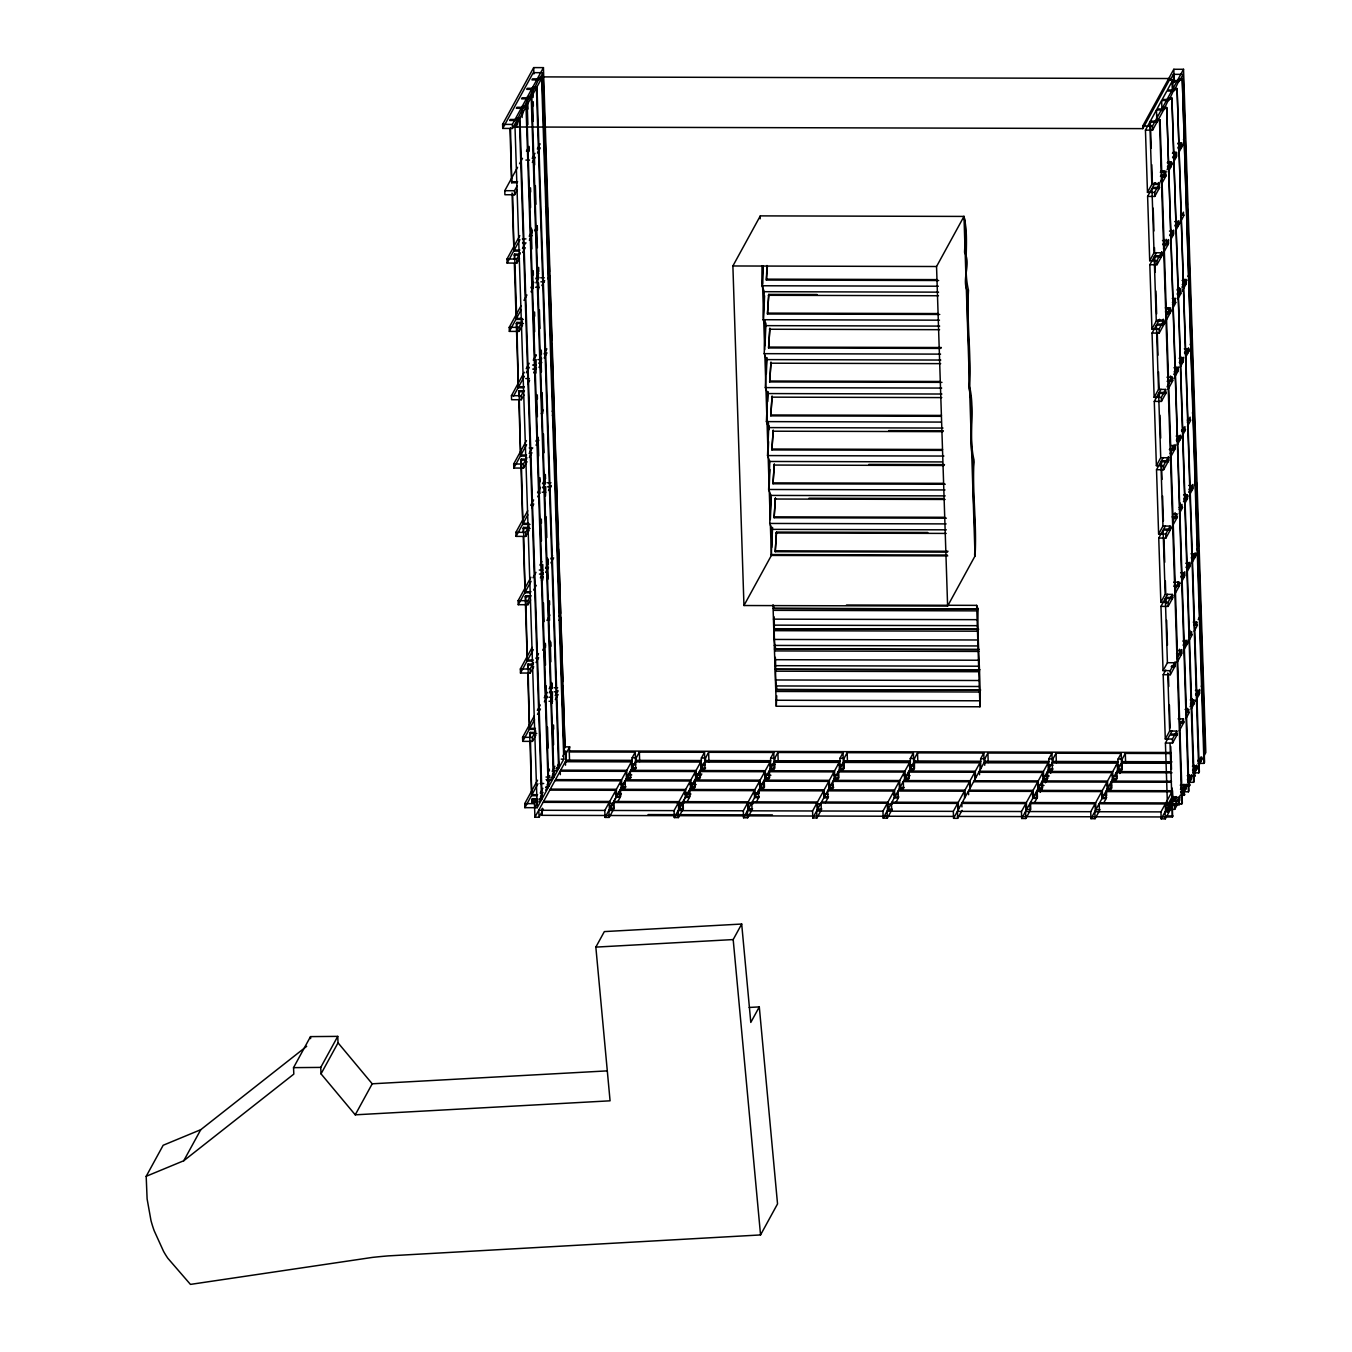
<?xml version="1.0" encoding="UTF-8"?>
<svg xmlns="http://www.w3.org/2000/svg" width="1352" height="1352" viewBox="0 0 1352 1352"><rect width="100%" height="100%" fill="white"/><g stroke="black" fill="none" stroke-linecap="round" stroke-linejoin="round"><path stroke-width="1.5" d="M743.955 605.527L732.885 265.972L760.314 215.881L963.976 216.421C969.79 240.318 962.692 266.361 968.488 290.274C966.562 322.621 971.429 353.835 969.502 386.199C975.316 410.095 968.235 436.138 974.032 460.035C972.105 492.398 976.972 523.613 975.046 555.959L947.617 606.051L743.955 605.527L771.384 555.435L772.043 529.376L769.727 523.444L770.927 495.423L768.629 489.492L769.829 461.471L767.53 455.59L768.73 427.604L766.415 421.621L767.615 393.567L765.317 387.618L766.5 359.615L764.201 353.666L765.401 325.646L763.103 319.714L764.286 291.694L761.987 285.762L762.849 265.769M762.528 283.802L763.204 267.78M764.573 295.733L763.626 317.754L761.937 265.651M938.66 280.506L766.364 280.05L766.99 265.499M766.364 280.05L767.378 266.682M764.995 345.706L765.942 323.686L764.201 319.241M939.758 314.458L767.463 314.002L768.764 294.398L817.081 294.516M767.463 314.002L768.764 294.398M766.364 373.659L767.04 357.638M768.578 347.954L769.863 328.35L768.578 347.954L940.874 348.41M767.294 411.65L766.956 419.661L768.68 424.156M767.716 401.628L768.139 391.607M769.677 381.923L770.978 362.302L769.677 381.923L941.972 382.363M768.054 453.613L768.578 441.631M769.085 429.649L769.254 425.66M770.792 415.858L772.077 396.254L770.792 415.858L940.992 416.315M769.17 487.531L769.93 469.516M771.891 449.929L773.192 430.308L771.891 449.929L942.091 450.368M770.353 519.472L771.299 497.468M773.006 483.779L774.29 464.175L773.006 483.779L945.302 484.236M771.722 547.425L772.567 527.415M774.105 517.731L775.406 498.127L774.105 517.731L946.4 518.188M947.515 552.14L775.22 551.7L776.504 532.08L927.793 532.468M775.22 551.7L776.504 532.08M773.445 619.148L772.989 604.834L774.358 608.383L978.037 608.907C977.259 641.761 980.724 673.921 979.963 706.775L776.285 706.251L773.445 619.148L977.124 619.672L976.651 605.358L846.47 605.02M979.355 649.467L775.693 648.943C773.276 638.533 774.899 627.429 774.003 616.765M980.673 690.044L777.011 689.503C774.578 679.076 776.217 667.989 775.321 657.309M776.285 706.251L776.741 695.79M979.963 706.775L977.124 619.672M760.162 218.838L760.314 215.881M963.976 216.421C966.494 227.981 965.041 240.25 964.551 252.334C971.682 264.637 960.816 279.915 967.964 292.235C966.038 324.581 970.905 355.813 968.978 388.159C974.775 412.056 967.694 438.116 973.491 462.012C971.598 493.412 976.212 523.748 974.623 555.097L975.046 555.959L963.976 216.421L936.547 266.513L947.617 606.051M523.494 108.312L516.346 108.295L516.903 107.281L524.052 107.298L528.632 97.361L531.218 97.378L526.604 105.828L524.001 105.811L517.393 119.483L510.245 119.466L509.67 120.48L516.819 120.514L512.476 128.457L502.741 128.423L502.606 124.384L533.685 67.6L543.436 67.634L565.001 747.893L562.973 685.633M502.741 128.423L533.263 72.67L542.997 72.687L545.025 134.963M512.476 128.457L512.34 124.418L543.436 67.634M528.632 97.361L531.792 96.347L536.406 87.897L533.82 87.897L529.24 97.817L522.092 97.8L521.534 98.831L528.683 98.848M533.82 87.897L536.981 86.866L541.594 78.416L539.009 78.416L534.429 88.336L527.28 88.319L526.722 89.35L533.871 89.367M539.009 78.416L542.439 76.895L1170.224 78.534L1170.274 80.005L1172.86 80.022L1172.86 88.826M539.059 79.903L531.911 79.869L532.468 78.855L539.617 78.872L542.997 72.687M537.538 780.239L524.745 803.629L524.88 807.668L537.2 807.702L515.011 126.987L519.371 119.027L516.768 119.027L519.928 118.013L526.029 106.842L523.444 106.842M517.241 189.99L514.639 194.756L504.904 194.739L504.769 190.7L517.562 167.31M519.54 163.71L522.497 158.319M526.435 151.12L528.395 147.52M517.072 182.774L511.698 182.757L510.515 127.764M514.639 194.756L514.504 190.716L517.106 185.951M532.198 158.387L534.97 153.317M537.386 148.923L540.158 143.853M532.333 162.443L535.105 157.373M537.521 152.962L540.293 147.892M519.472 258.316L516.87 263.082L507.118 263.065L507 259.026L519.793 235.637M507.118 263.065L519.928 239.676M519.286 251.1L513.929 251.083L512.678 194.063M514.199 259.263L514.622 254.091L519.979 254.108M516.87 263.082L516.734 259.043L520.216 252.689M522.514 248.481L525.134 243.698M529.24 236.194L532.012 231.124M545.566 206.383L547.256 203.29L545.16 139.002M522.649 252.52L525.269 247.737M529.376 240.233L532.147 235.163M534.564 230.77L537.335 225.7M545.701 210.422L547.391 207.329L549.487 271.617M522.565 325.055L519.083 331.409L509.349 331.392L509.214 327.353L521.044 305.772M523.985 300.364L526.942 294.973M530.88 287.773L533.837 282.382M535.814 278.782L538.755 273.391M509.349 331.392L521.162 309.811M531.015 291.812L532.992 288.23M535.933 282.821L538.89 277.43M523.748 387.754L518.391 387.737L516.295 323.449L516.853 322.418L522.21 322.435M519.083 331.409L518.965 327.37L522.43 321.015M541.848 285.576L544.619 280.506M547.932 278.749L549.622 275.656L551.717 339.943M523.934 394.97L521.314 399.736L511.58 399.719L511.445 395.68L524.255 372.29M526.215 368.69L529.173 363.299M513.54 396.119L524.373 376.329M526.351 372.746L529.308 367.338M533.246 360.156L536.203 354.748M518.391 387.737L516.853 322.418M535.443 356.607L536 355.576M518.661 395.933L519.083 390.745L524.441 390.762M536.136 359.615L535.967 373.084M521.314 399.736L521.179 395.697L523.799 390.931M527.838 383.545L529.595 380.351M533.685 372.848L536.474 367.778M538.873 363.384L541.662 358.314M544.062 353.903L546.85 348.833M539.009 367.423L541.78 362.353M544.197 357.942L546.968 352.872M527.027 461.708L523.545 468.079L513.811 468.045L513.675 464.006L526.469 440.617M541.239 413.644L543.217 410.045M513.811 468.045L526.604 444.656M525.979 456.08L520.621 456.063L519.083 390.745M529.984 524.407L522.835 524.39L520.74 460.102L521.314 459.088L526.672 459.088M523.545 468.079L523.41 464.023L526.891 457.669M529.19 453.461L531.809 448.678M535.916 441.175L537.775 437.795M552.241 411.363L553.931 408.27L551.836 343.983M529.325 457.5L531.944 452.717M536.051 445.23L538.823 440.16M552.376 415.402L554.067 412.309L556.162 476.597M749.177 1007.46L759.3 1006.902L777.535 1203.905L760.551 1234.934L388.21 1255.89A608.738 584.267 28.7 0 0 372.51 1257.394L190.446 1284.4L167.817 1258.239A89.976 86.359 28.7 0 1 163.575 1251.394L154.179 1230.726A121.917 117.016 28.7 0 1 150.985 1220.552L147.114 1198.937L146.185 1176.308L163.169 1145.262L200.755 1129.697L306.684 1046.313M529.257 530.035L525.776 536.406L516.042 536.372L515.906 532.333L527.719 510.752M530.677 505.361L533.634 499.953M537.572 492.77L540.513 487.362M542.49 483.762L545.447 478.371M516.042 536.372L527.855 514.791M531.792 507.591L533.753 503.992M537.69 496.809L539.668 493.21M542.625 487.818L545.583 482.41M522.835 524.39L521.314 459.088M545.633 482.748L545.076 483.779L544.805 475.482M523.106 532.587L523.528 527.415L528.902 527.415M545.769 486.805L545.481 496.116M525.776 536.406L525.641 532.35L529.122 525.996M548.523 490.556L551.295 485.486M146.185 1176.308L183.754 1160.743L200.755 1129.697M554.607 483.729L556.297 480.636L558.393 544.924M530.609 599.967L527.99 604.733L518.255 604.699L518.12 600.66L530.93 577.27M518.255 604.699L531.066 581.326M533.026 577.726L535.983 572.335M539.921 565.136L541.898 561.536M530.423 592.734L525.066 592.717L523.528 527.415M532.654 661.06L527.297 661.043L525.201 596.756L525.759 595.742L531.116 595.759M542.811 564.595L542.727 580.143M527.99 604.733L527.871 600.694L530.474 595.911M533.651 590.114L536.271 585.332M540.377 577.845L543.149 572.775M545.566 568.364L548.337 563.294M550.754 558.883L552.596 555.503M541.425 580.194L543.284 576.814M545.701 572.403L548.473 567.333M550.889 562.922L553.661 557.869M183.754 1160.743L293.823 1074.096L293.536 1067.641L310.521 1036.612L337.746 1036.376L338.034 1042.831L321.032 1073.86L355.238 1114.825L610.073 1100.815L595.843 947.11L604.344 931.596L741.69 924.041L750.799 1022.433L759.3 1006.902M533.702 666.705L530.221 673.059L520.486 673.026L520.351 668.986L532.164 647.405M546.952 620.433L549.892 615.025M520.486 673.026L533.296 649.653M527.297 661.043L525.759 595.742M527.567 669.24L527.99 664.069L533.347 664.085M530.221 673.059L530.085 669.02L533.567 662.649M535.882 658.441L538.502 653.658M558.934 616.343L560.624 613.25L558.528 548.963M536.017 662.497L538.637 657.714M542.727 650.211L545.515 645.141M559.069 620.382L560.759 617.306L562.855 681.577M321.032 1073.86L320.745 1067.404L337.746 1036.376M535.933 735.032L532.451 741.386L522.717 741.352L522.582 737.313L534.395 715.732M537.352 710.341L540.31 704.95M544.248 697.75L547.205 692.359M549.165 688.76L552.123 683.351M522.717 741.352L534.53 719.771M537.488 714.38L540.445 708.989M544.383 701.789L547.34 696.398M549.301 692.799L552.258 687.408M534.885 729.387L529.528 729.37L527.99 664.069M547.137 697.21L546.563 698.24L546.157 685.802M537.048 795.703L531.691 795.686L529.663 733.426L530.221 732.395L535.578 732.412M552.444 691.785L552.224 703.192M532.451 741.386L532.316 737.347L535.798 730.993M555.199 695.536L557.987 690.483M555.334 699.592L558.106 694.522M355.238 1114.825L372.222 1083.797L607.166 1070.885M524.88 807.668L537.91 783.856M531.691 795.686L530.491 740.693M537.268 802.311L531.894 802.294L531.809 799.725L532.384 798.694L537.741 798.711M531.894 802.294L532.384 798.694M549.503 770.133L548.946 771.147L548.861 768.595M953.177 816.405L542.067 815.324L541.865 809.273L543.403 809.29L539.059 817.233L534.919 817.216L534.479 803.646L537.099 798.88M540.259 793.083L542.879 788.3M546.985 780.797L549.774 775.727M552.174 771.333L554.945 766.263M534.615 807.685L537.217 802.919M540.394 797.122L543.014 792.34M547.121 784.836L549.892 779.766M552.309 775.372L555.08 770.302M557.497 765.891L559.339 762.511M562.753 756.309L565.694 750.901L566.065 762.072M542.439 76.895L564.223 754.078L542.169 77.402M539.042 802.311L539.617 801.28M545.718 790.126L546.276 789.095M550.906 780.645L551.464 779.614M556.095 771.181L556.652 770.15M569.513 759.57L569.277 751.949L635.254 752.118L632.144 757.779L631.959 760.855L565.981 760.686L566.032 753.571L569.699 746.879L565.575 746.862M537.2 807.702L541.56 799.759L519.371 119.027M539.533 798.711L542.118 798.728L548.219 787.574L526.029 106.842M546.191 786.526L548.794 786.543L553.407 778.093L531.218 97.378M551.379 777.062L553.982 777.062L558.596 768.612L536.406 87.897M556.568 767.581L559.17 767.581L563.784 759.148L541.594 78.416M569.277 751.949L569.699 746.879M534.919 817.216L565.457 761.463L565.525 765.198M542.067 815.324L542.422 808.259M957.909 810.372L957.689 803.409L891.441 803.223L891.661 810.203L887.537 810.186L887.301 803.223L821.07 803.037L821.289 810.017L817.166 810L816.929 803.037L751.797 802.868L752.033 809.831L747.893 809.814L747.673 802.851L682.54 802.682L682.777 809.645L678.417 817.588L674.293 817.588L678.636 809.645L678.417 802.665L613.284 802.496L613.521 809.476L609.16 817.419L605.037 817.402L604.8 810.439L609.16 802.496L543.183 802.327M964.584 798.187L964.365 791.207L898.117 791.038L898.336 798.001L894.213 798.001L893.976 791.038L827.728 790.852L827.965 797.832L823.824 797.815L823.605 790.852L758.472 790.683L758.709 797.646L754.568 797.629L754.348 790.667L689.216 790.497L683.115 801.652L683.335 808.614L679.211 808.614L685.312 797.46L685.092 790.481L619.96 790.312L613.842 801.482L614.078 808.445L609.938 808.428L609.718 801.466L615.836 790.312L549.841 790.126M969.773 788.706L969.553 781.743L903.305 781.574L903.525 788.537L899.401 788.52L899.164 781.557L832.917 781.388L833.153 788.351L829.013 788.334L828.793 781.371L763.66 781.202L763.897 788.165L759.756 788.165L759.537 781.186L694.404 781.017L689.773 789.467L690.01 796.429L685.87 796.429L690.5 787.979L690.28 781.017L625.148 780.848L620.517 789.298L620.754 796.26L616.613 796.243L616.394 789.281L621.007 780.831L555.03 780.662M625.942 786.779L621.802 786.763L621.582 779.8L626.196 771.35L560.218 771.181L560.336 774.662M631.13 777.299L626.99 777.299L626.77 770.336L631.384 761.886L565.406 761.717M704.51 752.303L701.401 757.965L701.215 761.041L636.082 760.872L636.268 757.796L639.378 752.135L704.51 752.303L705 769.034L700.877 769.034L696.246 777.468L700.387 777.485L700.15 770.522L704.781 762.072L769.913 762.241L770.133 769.203L774.257 769.22L773.767 752.472L708.634 752.303L705.541 757.982L705.338 761.041L770.471 761.21L770.657 758.151L773.767 752.472M605.037 817.402L609.38 809.459L609.16 802.496M609.938 808.428L616.056 797.274L615.836 790.312M616.613 796.243L621.244 787.793L621.007 780.831M621.802 786.763L626.432 778.329L626.196 771.35M626.99 777.299L631.621 768.849L631.384 761.886M636.302 767.835L632.178 767.818L635.558 761.649M609.16 817.419L608.941 810.456L613.284 802.496M630.336 771.367L625.706 779.817L690.838 779.986L695.469 771.536L630.336 771.367L630.556 778.329L626.432 778.329M617.56 802.057L620.179 797.274L619.96 790.312M674.293 817.588L674.057 810.625L678.417 802.665M679.211 808.614L678.974 801.652L685.092 790.481M685.87 796.429L685.65 789.467L690.28 781.017M696.027 770.505L700.657 762.055L635.524 761.886L630.894 770.336L696.027 770.505L696.246 777.468M974.961 779.225L974.724 772.262L908.493 772.093L908.713 779.056L904.589 779.056L904.353 772.077L838.105 771.908L838.341 778.87L834.201 778.87L833.981 771.891L768.849 771.722L769.085 778.701L764.945 778.684L764.725 771.722L699.592 771.553L694.962 780.003L695.198 786.965L691.058 786.948L695.688 778.498L695.469 771.536M705.575 768.004L701.434 768.004L704.814 761.835M678.417 817.588L678.197 810.625L682.54 802.682M686.833 802.243L689.452 797.46L689.216 790.497M752.033 809.831L747.673 817.774L743.549 817.757L743.33 810.794L747.673 802.851M752.591 808.8L748.467 808.8L748.231 801.82L754.348 790.667M759.266 796.615L755.143 796.598L754.906 789.636L759.537 781.186M833.981 771.891L829.351 780.341L764.218 780.172L764.455 787.134L760.314 787.134L760.094 780.172L764.725 771.722M774.037 762.258L839.169 762.427L834.539 770.877L769.406 770.708L769.643 777.67L765.502 777.653L765.283 770.691L769.913 762.241M770.471 761.21L770.691 768.189L774.831 768.189L774.797 758.151L777.89 752.489L843.023 752.658L843.53 769.406L839.389 769.389L839.169 762.427M743.549 817.757L774.071 762.004M756.089 802.429L758.709 797.646M515.011 126.987L1142.812 128.626L1142.727 126.057L1173.806 69.273L1183.541 69.29L1205.815 752.574L1201.877 759.773L1198.311 759.773M1142.812 128.626L1170.224 78.534M1170.274 80.005L1173.384 74.343L1183.118 74.36L1185.146 136.636L1183.456 139.712M1145.448 130.113L1149.792 122.153L1156.94 122.17L1152.597 130.13L1145.448 130.113L1147.476 192.373L1154.625 192.39L1158.968 184.447L1151.819 184.43L1147.476 192.373M1151.245 148.112L1150.349 121.139L1156.467 109.968L1163.616 109.985L1164.123 107.484L1166.725 107.484L1188.983 790.768L1188.425 791.799L1180.634 791.782M1168.804 100.521L1161.655 100.504L1157.025 108.937L1164.173 108.971L1169.311 98.003L1171.914 98.02L1194.171 781.304L1193.613 782.318L1187.766 782.318M1179.181 81.559L1172.032 81.543L1167.401 89.992L1174.55 90.009L1179.688 79.058L1182.273 79.075L1204.547 762.342L1203.99 763.373L1198.142 763.356M1152.597 130.13L1152.462 126.074L1183.541 69.29M1157.464 119.669L1156.889 120.7L1160.05 119.686L1157.464 119.669L1157.498 121.156L1150.349 121.139M1173.992 91.04L1166.844 91.023L1162.213 99.473L1169.362 99.49L1174.499 88.539L1177.085 88.539L1199.359 771.823L1198.802 772.854L1192.954 772.837M1157.498 121.156L1163.616 109.985M1172.59 80.528L1179.738 80.545L1183.118 74.36M1188.425 791.799L1166.725 107.484M1193.613 782.318L1171.914 98.02M1198.802 772.854L1177.085 88.539M1203.99 763.373L1182.273 79.075M760.551 1234.934L733.19 939.572L741.69 924.041M843.293 762.427L909.541 762.612L909.778 769.575L913.901 769.592L913.394 752.844L847.163 752.675L844.054 758.337L844.087 768.375L839.947 768.358L839.93 758.32L843.023 752.658M1147.611 196.412L1151.955 188.469L1159.103 188.486L1154.76 196.429L1147.611 196.412L1149.707 260.699L1156.856 260.716L1161.199 252.773L1154.05 252.756L1149.707 260.699M1155.132 182.655L1152.512 187.438L1159.661 187.455M821.289 810.017L816.946 817.96L812.805 817.943L812.586 810.98L816.929 803.037M821.847 808.986L817.723 808.969L817.487 802.006L823.605 790.852M828.522 796.801L824.399 796.784L824.162 789.822L828.793 781.371M1160.405 181.827L1165.644 172.262L1160.286 172.245M1167.131 169.541L1170.832 162.781L1167.249 162.764M1173.249 158.37L1176.02 153.3L1172.438 153.3M1178.437 148.906L1181.209 143.836L1177.626 143.819M812.805 817.943L843.344 762.19M1162.281 182.672L1165.779 176.301L1165.644 172.262M1168.196 171.89L1170.967 166.82L1170.832 162.781M1172.454 164.099L1176.156 157.356L1176.02 153.3M1178.555 152.945L1181.344 147.875L1181.209 143.836M1178.319 146.844L1181.901 146.844L1185.282 140.676L1187.377 204.963M825.345 802.615L827.965 797.832M1149.825 264.738L1154.186 256.795L1161.334 256.812L1156.974 264.755L1149.825 264.738L1151.921 329.026L1159.07 329.043L1163.43 321.1L1156.281 321.083L1151.921 329.026M1155.284 272.36L1154.743 255.765L1156.484 252.587M1163.514 248.548L1167.874 240.588L1162.517 240.571M1170.291 236.177L1173.063 231.107L1169.48 231.107M1175.463 226.697L1178.251 221.627L1174.668 221.627M1180.651 217.233L1183.439 212.163L1183.558 216.202L1178.944 224.652L1175.361 224.635M1163.633 252.604L1168.01 244.627L1167.874 240.588M1170.409 240.217L1173.198 235.147L1173.063 231.107M1175.598 230.753L1178.369 225.683L1178.251 221.627M962.049 810.372L957.689 818.332L953.566 818.315L984.087 762.562L983.783 753.03L917.535 752.861L914.425 758.523L914.459 768.561L910.335 768.544L910.302 758.506L913.394 752.844M891.661 810.203L887.318 818.146L883.194 818.129L882.957 811.166L887.301 803.223M892.236 809.172L888.095 809.155L887.875 802.192L893.976 791.038M898.894 796.987L894.771 796.97L894.551 790.007L899.164 781.557M904.082 787.506L899.959 787.489L899.722 780.527L904.353 772.077M909.271 778.025L905.147 778.025L904.911 771.062L909.541 762.612M883.194 818.129L913.715 762.376M1152.056 333.065L1156.416 325.122L1163.565 325.139L1159.205 333.082L1152.056 333.065L1154.152 397.353L1161.3 397.37L1165.661 389.427L1158.512 389.41L1154.152 397.353M1159.593 319.309L1156.974 324.091L1164.123 324.108L1170.224 312.954L1170.105 308.915L1166.523 308.898M895.717 802.784L898.336 798.001M1165.728 316.892L1170.105 308.915M1172.505 304.504L1175.277 299.434L1175.412 303.473L1170.798 311.923L1165.424 311.906M1178.623 293.35L1180.465 289.97L1176.899 289.953M1181.952 287.249L1185.653 280.489L1182.087 280.472M1187.918 276.383L1189.608 273.29L1187.512 209.002M1177.829 299.079L1180.6 294.009L1180.465 289.97M1182.087 291.288L1185.788 284.528L1185.653 280.489M1188.036 280.422L1189.726 277.329L1191.822 341.617L1190.132 344.709M1154.287 401.392L1158.63 393.449L1165.779 393.466L1161.436 401.409L1154.287 401.392L1156.382 465.68L1163.531 465.696L1167.874 457.753L1160.726 457.737L1156.382 465.68M1159.34 396.575L1159.205 392.418L1160.946 389.241M1167.08 386.807L1172.319 377.242L1166.962 377.225M1173.806 374.521L1177.507 367.761L1173.942 367.761M1179.924 363.367L1182.696 358.297L1179.13 358.28M1185.112 353.886L1187.884 348.816L1184.318 348.799M1168.094 389.258L1172.454 381.281L1172.319 377.242M1173.942 378.56L1177.643 371.8L1177.507 367.761M1180.059 367.406L1182.831 362.336L1182.696 358.297M1185.248 357.925L1188.019 352.855L1187.884 348.816M1185.011 351.824L1188.577 351.824L1191.957 345.656L1194.053 409.943L1192.363 413.036M980.707 768.73L980.673 758.692L983.783 753.03M953.566 818.315L953.329 811.352L957.689 803.409M958.467 809.341L958.247 802.378L964.365 791.207M965.142 797.156L964.922 790.193L969.553 781.743M970.33 787.675L970.111 780.712L974.724 772.262M975.519 778.211L975.299 771.231L979.913 762.798L913.665 762.612M984.729 765.266L984.814 758.709L987.906 753.03L1051.924 753.199L1052.414 769.947L1050.572 773.327M1156.518 469.719L1160.861 461.776L1168.01 461.792L1163.666 469.735L1156.518 469.719L1158.613 534.006L1165.762 534.023L1170.105 526.08L1162.957 526.063L1158.613 534.006M1162.044 479.419L1161.436 460.745L1163.176 457.567M1170.19 453.545L1174.55 445.568L1170.984 445.552M1176.967 441.158L1179.738 436.088L1176.172 436.088M1182.155 431.694L1184.927 426.624L1185.062 430.663L1180.431 439.113L1176.865 439.096M1187.343 422.213L1190.115 417.143L1190.25 421.182L1187.478 426.252M1170.325 457.584L1174.685 449.608L1174.55 445.568M1177.102 445.197L1179.873 440.144L1179.738 436.088M1160.844 602.333L1165.187 594.39L1172.336 594.407L1167.993 602.35L1160.844 602.333L1158.748 538.045L1163.092 530.102L1170.241 530.119L1170.105 526.08M1165.407 525.894L1163.649 529.088L1170.798 529.105L1176.916 517.934L1176.781 513.895L1173.198 513.895M1173.283 520.267L1176.781 513.895M1179.197 509.484L1181.969 504.414L1182.104 508.47L1179.316 513.54M1183.456 501.71L1187.157 494.95L1183.575 494.933M1188.645 492.229L1192.346 485.469L1188.763 485.469M1194.593 481.363L1196.283 478.27L1194.188 413.982M1158.748 538.045L1165.897 538.079L1170.241 530.119M1185.434 502.369L1187.293 498.989L1187.157 494.95M1188.78 496.268L1192.481 489.508L1192.346 485.469M1194.729 485.402L1196.419 482.309L1198.514 546.597L1196.824 549.689M1052.971 768.916L1048.848 768.916L1048.814 758.878L1051.924 753.199M1095.306 810.727L1095.086 803.764L1029.954 803.595L1030.19 810.558L1025.83 818.501L1021.706 818.484L1021.47 811.521L1025.83 803.578L961.813 803.409L961.931 806.89M1034.229 803.156L1036.849 798.373L1036.629 791.41L1101.762 791.579L1095.644 802.733L1030.511 802.564L1030.748 809.527L1026.607 809.527L1026.388 802.547L1032.505 791.393L968.488 791.224L968.607 794.706M1040.195 792.272L1042.037 788.892L1041.817 781.929L1106.95 782.098L1102.319 790.548L1037.187 790.379L1037.423 797.342L1033.283 797.325L1033.063 790.362L1037.677 781.912L973.677 781.743M1045.383 782.808L1047.225 779.428L1047.006 772.448L1112.138 772.617L1107.508 781.067L1042.375 780.898L1042.612 787.861L1038.471 787.861L1038.252 780.898L1042.865 772.448L978.865 772.279M1052.194 762.984L1117.327 763.153L1112.696 771.603L1047.563 771.434L1047.8 778.397L1043.659 778.38L1043.44 771.417L1048.053 762.967L984.053 762.798M1121.18 753.385L1118.07 759.047L1117.884 762.122L1052.752 761.953L1052.938 758.878L1056.047 753.216L1121.18 753.385L1121.484 762.917L1090.963 818.67L1095.086 818.687L1099.446 810.744L1099.21 803.764L1165.306 803.95L1165.525 810.913M1021.706 818.484L1052.228 762.731M1160.962 606.389L1165.323 598.429L1172.471 598.446L1168.111 606.406L1160.962 606.389L1163.058 670.66L1170.207 670.693L1174.567 662.733L1167.418 662.717L1163.058 670.66M1166.083 603.634L1165.88 597.415L1167.621 594.221M1174.634 590.199L1179.012 582.222L1173.654 582.205M1181.411 577.811L1184.2 572.758L1180.617 572.741M1186.6 568.347L1189.388 563.277L1185.805 563.26M1191.788 558.866L1194.576 553.796L1190.994 553.796M1173.908 595.826L1179.147 586.261L1179.012 582.222M1180.634 583.557L1184.318 576.797L1184.2 572.758M1186.735 572.386L1189.506 567.316L1189.388 563.277M1191.923 562.905L1194.695 557.835L1194.576 553.796M1191.687 556.804L1195.269 556.821L1198.649 550.636L1200.745 614.923L1198.21 619.554M1165.289 739.003L1169.649 731.043L1176.781 731.06L1172.438 739.02L1165.289 739.003L1163.193 674.716L1165.813 669.95M1090.963 818.67L1090.726 811.707L1095.086 803.764M1176.865 658.525L1181.242 650.549L1177.66 650.549M1183.642 646.155L1186.414 641.085L1182.848 641.068M1188.831 636.674L1191.602 631.604L1191.737 635.643L1187.107 644.093L1183.541 644.093M1194.948 625.503L1196.79 622.123L1193.224 622.123M1117.884 762.122L1118.104 769.085L1122.244 769.102L1122.211 759.063L1125.303 753.402L1170.747 753.52M1163.193 674.716L1170.342 674.732L1174.702 666.789L1174.567 662.733M1177.001 662.564L1181.361 654.588L1181.242 650.549M1183.777 650.194L1186.549 645.124L1186.414 641.085M1194.154 631.232L1196.926 626.179L1196.79 622.123M1103.502 803.341L1106.122 798.559L1105.885 791.579L1171.964 791.765L1172.201 798.728L1176.324 798.728M1119.828 773.513L1121.67 770.133L1121.45 763.153L1171.018 763.288M1165.424 743.042L1169.767 735.099L1176.916 735.116L1172.573 743.059L1165.424 743.042L1167.452 805.302L1174.601 805.319L1178.944 797.376L1171.812 797.359L1167.452 805.302M1172.083 730.874L1170.342 734.068L1177.491 734.085M1179.975 725.263L1183.456 718.875L1178.099 718.875M1186.803 712.791L1188.645 709.411L1185.079 709.394M1190.132 706.69L1193.833 699.93L1190.267 699.93M1196.25 695.519L1199.021 690.449L1195.455 690.449M1201.269 686.343L1202.959 683.25L1200.863 618.962M1179.231 730.891L1183.591 722.931L1183.456 718.875M1186.008 718.52L1188.78 713.45L1188.645 709.411M1191.197 709.039L1193.968 703.97L1193.833 699.93M1195.455 701.265L1199.156 694.505L1199.021 690.449M1201.404 690.382L1203.094 687.306L1205.122 749.566M1160.05 119.686L1182.324 802.953L1181.749 803.984L1169.429 803.95L1169.649 810.913L1165.306 818.873L1161.182 818.856L1160.946 811.893L1165.306 803.95M1170.224 809.899L1166.083 809.882L1165.863 802.919L1171.964 791.765M1161.182 818.856L1173.485 796.548M1167.587 809.341L1171.93 801.398L1179.079 801.415L1174.736 809.358L1167.587 809.341L1167.672 811.91L1165.086 811.893L1165.306 818.873M957.402 816.422L1172.438 816.98L1172.505 800.367L1174.246 797.19M1167.672 811.91L1172.59 802.936L1169.987 802.936L1170.156 808.158M1173.451 801.347L1176.071 796.565M1171.086 808.293L1173.705 803.51M1181.259 793.168L1185.619 785.191L1180.262 785.174M1188.036 780.78L1190.808 775.71L1187.242 775.71M1193.224 771.316L1195.996 766.246L1192.43 766.229M1198.413 761.835L1201.184 756.765L1201.32 760.804L1196.689 769.254L1193.123 769.237M1195.945 766.601L1196.503 765.57M1181.394 797.207L1185.755 789.23L1185.619 785.191M1188.171 784.819L1190.943 779.749L1190.808 775.71M1193.36 775.355L1196.131 770.285L1195.996 766.246M1170.68 804.761L1179.113 804.795L1179.671 803.764M1180.093 795.297L1184.301 795.314L1184.859 794.283M1183.169 785.833L1189.49 785.85L1190.047 784.819M1188.357 776.352L1194.678 776.369L1195.236 775.338M595.843 947.11L733.19 939.572M293.536 1067.641L320.745 1067.404M1179.13 80.089L1181.716 80.089M1173.942 89.57L1176.527 89.57M1168.753 99.034L1171.339 99.051M1163.565 108.515L1166.151 108.515M502.606 124.384L512.34 124.418M1142.727 126.057L1152.462 126.074M1178.2 142.788L1181.766 142.805L1181.901 146.844M1177.761 147.858L1181.344 147.875M1173.012 152.269L1176.578 152.286L1176.713 156.325L1173.13 156.308M1172.573 157.339L1176.156 157.356M525.911 160.077L529.494 160.077M1167.824 161.75L1171.39 161.75L1171.525 165.789L1167.959 165.789M1167.384 166.82L1170.967 166.82M1160.844 171.214L1166.201 171.231M1160.979 175.253L1166.337 175.27M1160.422 176.284L1165.779 176.301M512.273 181.726L517.63 181.743M1159.526 183.416L1152.394 183.399L1151.786 164.724M504.769 190.7L514.504 190.716M1180.549 215.171L1184.132 215.171M1174.803 225.666L1178.369 225.683M1170.173 234.116L1173.756 234.133L1173.62 230.077M1169.615 235.147L1173.198 235.147M522.396 238.898L525.962 238.915M1163.21 243.58L1168.567 243.597L1168.432 239.558M522.531 242.938L526.097 242.954M1162.636 244.611L1168.01 244.627M514.504 250.052L519.861 250.069M1154.743 255.765L1161.892 255.781L1161.757 251.742L1161.824 256.018M514.064 255.122L519.422 255.139M507 259.026L516.734 259.043M732.885 265.972L936.547 266.513M540.749 277.768L544.315 277.785M1182.645 279.458L1186.228 279.458L1186.346 283.498L1182.78 283.498M766.854 279.154L937.037 279.61M540.868 281.824L544.45 281.824M1182.223 284.528L1185.788 284.528M761.987 285.762L938.356 286.218M535.561 287.249L539.127 287.266M1177.457 288.922L1181.04 288.939M764.286 291.694L938.558 292.15M1177.592 292.962L1181.158 292.978M1177.034 293.992L1180.6 294.009M768.274 295.294L938.457 295.733M1172.268 298.403L1175.851 298.403M1172.404 302.442L1175.986 302.459M1165.306 307.867L1170.663 307.884M1166.658 312.937L1170.224 312.954M767.953 313.106L938.153 313.563M522.075 318.396L516.717 318.379L514.622 254.091M1156.839 320.052L1163.987 320.069L1164.123 324.108M763.103 319.714L939.471 320.17M523.308 319.427L516.16 319.41L514.335 263.42M516.295 323.449L523.444 323.466M765.401 325.646L939.674 326.102M509.214 327.353L518.965 327.37M769.372 329.246L939.572 329.685M769.068 347.075L941.364 347.515M1184.453 352.855L1188.019 352.855M764.201 353.666L940.569 354.123M766.5 359.615L940.772 360.055M537.91 359.615L541.493 359.632M1179.823 361.305L1183.389 361.305L1183.254 357.266M1179.265 362.319L1182.831 362.336M770.488 363.198L940.671 363.637M532.603 365.057L536.169 365.057M532.722 369.096L536.305 369.113M1174.634 370.769L1178.2 370.786L1178.082 366.747M1174.077 371.8L1177.643 371.8M525.759 378.56L529.325 378.577M1167.655 380.25L1173.012 380.25M1167.097 381.264L1172.454 381.281M770.167 381.027L940.367 381.467M518.948 386.706L524.306 386.723M765.317 387.618L941.685 388.075M1159.205 392.418L1166.353 392.435M518.526 391.776L523.883 391.793M767.615 393.567L941.888 394.024M511.445 395.68L521.179 395.697M771.586 397.15L941.786 397.589M771.282 414.98L941.465 415.419M1187.242 420.151L1190.808 420.168M766.415 421.621L940.688 422.077M768.73 427.604L942.986 428.06M1182.054 429.632L1185.619 429.632M1181.479 430.646L1185.062 430.663M888.754 430.612L943.375 430.764M772.702 431.204L942.885 431.643M1176.291 440.127L1179.873 440.144M1169.886 448.577L1175.243 448.577L1175.108 444.538M529.207 447.918L532.773 447.935M1169.328 449.591L1174.685 449.608M772.381 449.033L942.581 449.489M521.179 455.032L526.536 455.049M767.53 455.59L943.899 456.047M1161.436 460.745L1168.567 460.778L1168.449 456.722M520.74 460.102L526.114 460.119M769.829 461.471L941.989 461.928M868.846 464.412L944.49 464.615M513.675 464.006L523.41 464.023M773.8 465.054L944 465.51M773.496 482.884L943.679 483.34M547.425 482.765L550.991 482.765M547.56 486.805L551.126 486.805M1189.456 488.478L1193.039 488.495L1192.903 484.438M1188.898 489.508L1192.481 489.508M768.629 489.492L944.997 489.948M542.236 492.229L545.802 492.246M770.927 495.423L945.2 495.88M1184.267 497.958L1187.85 497.958M1183.71 498.972L1187.293 498.989M809.02 498.212L943.493 498.567M774.916 499.023L945.099 499.463M1179.079 507.422L1182.662 507.439M1172.116 516.903L1177.474 516.92M774.595 516.836L944.794 517.292M1173.333 517.934L1176.916 517.934M769.727 523.444L946.113 523.9M523.41 523.359L528.767 523.376M522.971 528.429L530.119 528.446M772.043 529.376L946.316 529.832M776.014 532.975L946.214 533.415M515.906 532.333L525.641 532.35M775.71 550.805L948.006 551.244M770.961 554.557L947.329 555.03M947.752 555.892L771.384 555.435L770.387 525.134M1191.129 557.835L1194.695 557.835M1186.498 566.285L1190.081 566.285L1189.946 562.246M1185.941 567.316L1189.506 567.316M539.279 570.037L542.845 570.054M539.414 574.076L542.98 574.093M1181.31 575.749L1184.893 575.766L1184.758 571.727M1180.752 576.78L1184.318 576.797M1174.347 585.23L1179.704 585.247M1173.773 586.261L1179.147 586.261M525.624 591.703L530.998 591.703M1165.88 597.415L1173.029 597.432M525.201 596.756L530.559 596.773M518.12 600.66L527.871 600.694M773.107 608.468L976.769 609.008M773.834 610.343L977.496 610.867M1193.917 625.131L1197.483 625.148M773.648 625.148L977.31 625.672M775.034 628.714L978.696 629.255M773.767 628.798L977.428 629.322M774.493 630.674L978.155 631.198M1188.729 634.612L1192.295 634.612M774.121 639.445L977.783 639.986M1182.983 645.107L1186.549 645.124M774.307 645.428L977.969 645.952M774.426 649.061L978.087 649.602M775.152 650.92L978.814 651.444M1176.561 653.557L1181.935 653.574L1181.8 649.535M1177.795 654.588L1181.361 654.588M774.78 659.692L978.442 660.232M527.855 660.029L533.212 660.029M1171.677 665.742L1175.26 665.759L1175.125 661.72M527.432 665.1L532.789 665.1M774.966 665.674L978.628 666.215M1171.119 666.773L1174.702 666.789M776.352 669.223L980.014 669.764M775.085 669.324L978.763 669.848M520.351 668.986L530.085 669.02M775.811 671.183L979.473 671.724M775.44 679.971L979.101 680.512M775.625 685.954L979.304 686.495M554.1 687.745L557.683 687.762M775.744 689.605L979.423 690.145M776.47 691.463L980.132 692.004M554.236 691.785L557.818 691.802M1196.148 693.458L1199.714 693.475L1199.579 689.435M1195.574 694.489L1199.156 694.505M548.912 697.226L552.495 697.226M776.099 700.251L979.761 700.792M549.047 701.265L552.63 701.265M1190.96 702.939L1194.526 702.955M1190.402 703.97L1193.968 703.97M1185.772 712.419L1189.337 712.419M1180.583 721.883L1184.149 721.9M1180.026 722.914L1183.591 722.931M530.085 728.356L535.443 728.373M529.663 733.426L536.795 733.443M522.582 737.313L532.316 737.347M569.834 750.918L1170.866 752.489M564.494 753.571L566.032 753.571M632.144 757.779L636.268 757.796M701.401 757.965L705.541 757.982M770.657 758.151L774.797 758.151M839.93 758.32L844.054 758.337M910.302 758.506L914.425 758.523M980.673 758.692L984.814 758.709M1048.814 758.878L1052.938 758.878M1118.07 759.047L1122.211 759.063M561.198 759.131L563.784 759.148M1197.737 760.804L1201.32 760.804M566.251 760.179L632.229 760.348M636.353 760.365L701.485 760.534M705.626 760.534L770.741 760.703M774.882 760.72L839.998 760.889M844.138 760.906L910.386 761.075M914.51 761.091L980.758 761.26M984.881 761.277L1048.899 761.429M1053.022 761.446L1118.155 761.615M1122.295 761.632L1171.846 761.751M774.595 761.227L839.727 761.396M843.851 761.413L910.099 761.582M914.239 761.598L980.487 761.767M984.611 761.767L1048.628 761.937M1122.008 762.139L1171.576 762.258M631.485 764.1L635.693 764.1M701.063 764.269L705.271 764.286M770.623 764.455L774.848 764.471M838.105 764.64L842.313 764.64M909.778 764.826L914.003 764.826M1048.932 765.181L1053.14 765.198M1116.397 765.367L1120.605 765.367M700.488 765.3L704.713 765.317M770.065 765.486L774.29 765.502M839.643 765.671L843.868 765.671M909.22 765.84L913.428 765.857M556.01 768.612L558.596 768.612M631.621 768.849L635.744 768.865L635.254 752.118M1052.414 769.947L1048.29 769.93L1048.053 762.967M1121.67 770.133L1117.546 770.116L1117.327 763.153M1192.548 770.268L1196.131 770.285M560.793 770.15L626.77 770.336M700.15 770.522L765.283 770.691M904.911 771.062L838.663 770.877L838.899 777.856L834.775 777.839L834.539 770.877M975.299 771.231L909.051 771.062L909.22 776.285M1043.44 771.417L979.423 771.248L979.541 774.73M1170.511 771.755L1116.82 771.603L1117.056 778.583L1112.916 778.566L1112.696 771.603M1172.015 772.786L1116.262 772.634L1116.482 779.597L1112.358 779.597L1112.138 772.617M695.57 774.037L701.891 774.054M765.147 774.223L769.356 774.223M627.548 774.882L631.756 774.899M695.012 775.068L701.333 775.085M764.59 775.237L770.91 775.254M834.15 775.423L838.375 775.44M903.727 775.609L910.065 775.625M1042.882 775.963L1049.203 775.98M1112.459 776.149L1116.668 776.166M546.022 777.045L549.605 777.045M1187.935 778.718L1191.501 778.735L1191.366 774.679M550.822 778.076L553.407 778.093M695.688 778.498L699.812 778.515L699.592 771.553M1047.225 779.428L1043.102 779.411L1042.865 772.448M1187.36 779.749L1190.943 779.749M546.107 779.614L549.689 779.614M555.604 779.631L621.582 779.8M694.962 780.003L760.094 780.172M833.491 780.357L899.722 780.527M903.863 780.543L970.111 780.712M974.234 780.729L1038.252 780.898M1171.525 781.236L1111.631 781.084L1111.868 788.047L1107.727 788.047L1107.508 781.067M1170.967 782.267L1111.074 782.115L1111.293 789.078L1107.17 789.061L1106.95 782.098M690.382 783.518L694.607 783.518M759.959 783.687L764.167 783.704M540.141 783.501L543.724 783.518M620.247 784.363L624.472 784.363M689.824 784.532L696.145 784.549M759.402 784.718L763.61 784.735M828.979 784.904L833.187 784.904M1037.694 785.444L1044.014 785.461M1107.271 785.63L1111.479 785.63M833.711 787.32L829.587 787.32L829.351 780.341M1180.955 788.182L1186.312 788.199L1186.177 784.16M545.633 787.557L548.219 787.574M1180.397 789.213L1185.755 789.23M621.244 787.793L625.368 787.81L625.148 780.848M690.5 787.979L694.624 787.996L694.404 781.017M1042.037 788.892L1037.913 788.892L1037.677 781.912M550.416 789.112L616.394 789.281M620.517 789.298L685.65 789.467M689.773 789.467L754.906 789.636M824.162 789.822L759.03 789.653L759.148 793.134M828.303 789.838L894.551 790.007M898.674 790.007L964.922 790.193M969.046 790.193L1033.063 790.362M685.194 792.982L689.419 792.999M754.771 793.168L758.996 793.185M615.059 793.827L621.379 793.844M684.636 794.013L690.957 794.03M754.213 794.199L758.421 794.199M823.79 794.368L827.999 794.385M893.351 794.553L897.576 794.57M1032.505 794.925L1036.714 794.925M1102.083 795.094L1106.291 795.111M532.249 794.655L537.606 794.672M1106.68 797.528L1102.539 797.511L1102.319 790.548M1176.882 797.714L1172.759 797.697L1172.539 790.734L1106.443 790.565L1106.612 795.787M616.056 797.274L620.179 797.274M685.312 797.46L689.452 797.46M1036.849 798.373L1032.725 798.356L1032.505 791.393M1106.122 798.559L1101.981 798.542L1101.762 791.579M1172.505 800.367L1179.637 800.384L1179.519 796.345M531.809 799.725L537.183 799.742M538.958 799.742L541.56 799.759M532.468 801.263L537.826 801.28M543.741 801.297L609.718 801.466M613.842 801.482L678.974 801.652M683.115 801.652L748.231 801.82M752.371 801.837L817.487 802.006M821.627 802.023L887.875 802.192M891.999 802.209L958.247 802.378M962.37 802.378L1026.388 802.547M1099.784 802.75L1165.863 802.919M677.91 802.446L684.23 802.463M747.47 802.632L751.695 802.649M609.87 803.308L614.095 803.308M677.335 803.477L683.673 803.494M746.912 803.663L753.233 803.679M816.49 803.848L820.698 803.848M888.163 804.034L892.388 804.034M524.745 803.629L534.479 803.646M1100.004 809.713L1095.88 809.696L1095.644 802.733M609.38 809.459L613.521 809.476M678.636 809.645L682.777 809.645M604.8 810.439L538.823 810.27L539.059 817.233M608.941 810.456L674.057 810.625M678.197 810.625L743.33 810.794M812.586 810.98L747.453 810.811L747.673 817.774M882.957 811.166L816.709 810.997L816.946 817.96M953.329 811.352L887.081 811.183L887.318 818.146M1021.47 811.521L957.469 811.352L957.689 818.332M1090.726 811.707L1025.61 811.538L1025.83 818.501M1160.946 811.893L1094.867 811.724L1095.086 818.687M648.047 814.58L772.431 814.901M1166.675 815.932L1173.012 815.949M338.034 1042.831L372.222 1083.797M976.651 605.358L978.037 608.907M310.521 1036.612L310.605 1038.623M1179.688 79.058L1179.738 80.545M1188.442 347.785L1188.577 351.824M1195.134 552.782L1195.269 556.821M1174.499 88.539L1174.55 90.009M1178.809 220.613L1178.944 224.652M1196.554 765.215L1196.689 769.254M1173.806 69.273L1174.229 81.931M1173.384 74.343L1173.654 82.641M1175.226 152.539L1175.361 156.697M1181.918 357.536L1182.054 361.677M1188.594 562.517L1188.729 566.657M1174.956 153.046L1175.091 157.204M1179.35 287.638L1179.552 293.857M1181.631 358.026L1181.766 362.184M1186.093 494.697L1186.228 498.837M1188.323 563.023L1188.459 567.164M1192.768 699.677L1192.903 703.834M1194.931 766.043L1195.05 769.761M1172.032 81.543L1172.37 91.919M1174.33 151.999L1174.533 158.218M1176.561 220.325L1176.696 224.483M1178.775 288.652L1178.978 294.888M1181.006 356.996L1181.141 361.136M1183.304 427.384L1183.439 431.541M1185.467 493.649L1185.603 497.789M1187.749 564.038L1187.884 568.195M1189.912 630.302L1190.047 634.443M1192.143 698.629L1192.278 702.787M1194.306 765.215L1194.678 776.369M1169.311 98.003L1169.362 99.49M1180.296 435.074L1180.431 439.113M1186.988 640.054L1187.107 644.093M1169.767 162.527L1169.902 166.668M1176.443 367.507L1176.578 371.665M1183.135 572.487L1183.27 576.645M1189.743 775.524L1189.878 779.242M1169.142 161.48L1169.345 167.699M1171.373 229.806L1171.508 233.947M1173.587 298.133L1173.789 304.352M1175.817 366.46L1175.953 370.617M1178.116 436.865L1178.251 441.005M1180.279 503.113L1180.414 507.27M1184.724 639.766L1184.859 643.924M1186.955 708.11L1187.09 712.25M1189.135 774.679L1189.49 785.85M1164.123 107.484L1164.173 108.971M1164.579 171.991L1164.714 176.149M1166.81 240.335L1166.945 244.475M1171.254 376.988L1171.39 381.129M1173.485 445.315L1173.62 449.455M1177.947 581.968L1178.082 586.109M1180.178 650.295L1180.313 654.436M1184.555 784.988L1184.69 788.706M1161.655 100.504L1161.993 110.881M1163.954 170.96L1164.157 177.18M1166.184 239.287L1166.32 243.428M1168.398 307.614L1168.601 313.833M1170.629 375.94L1170.764 380.081M1172.928 446.346L1173.063 450.486M1175.091 512.594L1175.226 516.734M1179.535 649.247L1179.671 653.405M1183.946 784.16L1184.301 795.314M1181.344 784.042L1181.513 789.264M1159.492 120.7L1181.749 803.984M1157.227 115.174L1157.43 121.393M1168.365 456.858L1168.5 461.015M1156.467 109.968L1156.873 122.424M1158.833 182.503L1159.036 188.722M1161.199 252.773L1161.267 257.049M1163.278 319.156L1163.481 325.376M1165.661 389.427L1165.711 393.702M1167.874 457.753L1167.942 462.029M1172.336 594.407L1172.404 598.683M1176.781 731.06L1176.848 735.353M1178.876 797.359L1179.113 804.795M1154.625 192.39L1154.76 196.429M1156.856 260.716L1156.974 264.755M1159.07 329.043L1159.205 333.082M1161.3 397.37L1161.436 401.409M1163.531 465.696L1163.666 469.735M1165.762 534.023L1165.897 538.079M1167.993 602.35L1168.111 606.406M1170.207 670.693L1170.342 674.732M1172.438 739.02L1172.573 743.059M1174.601 805.319L1174.736 809.358M1153.188 208.174L1153.932 230.989M1154.473 247.585L1154.608 251.725M1155.892 291.018L1156.636 313.833M1157.244 332.389L1157.988 355.204M1158.529 371.8L1159.07 388.379M1159.948 415.233L1160.692 438.048M1162.585 495.998L1163.396 520.892M1163.987 539.448L1164.731 562.263M1165.339 580.921L1165.745 593.359M1166.624 620.213L1167.435 645.107M1168.381 674.04L1168.787 686.478M1169.396 705.136L1170.139 727.951M1170.747 746.524L1171.491 769.356M1172.099 788.03L1172.37 796.328M1149.792 122.153L1151.819 184.43M1151.955 188.469L1154.05 252.756M1154.186 256.795L1156.281 321.083M1156.416 325.122L1158.512 389.41M1158.63 393.449L1160.726 457.737M1160.861 461.776L1162.957 526.063M1163.092 530.102L1165.187 594.39M1165.323 598.429L1167.418 662.717M1167.756 672.992L1169.649 731.043M1170.038 743.397L1171.812 797.359M1171.93 801.398L1172.438 816.98M1125.303 753.402L1125.624 762.934M1056.047 753.216L1056.351 762.748M1025.83 803.578L1026.05 810.541M987.906 753.03L988.227 762.562M979.913 762.798L980.149 769.761M917.535 752.861L917.839 762.376M847.163 752.675L847.467 762.207M777.89 752.489L778.211 762.021M763.745 321.404L764.674 349.712M764.86 355.356L770.201 519.489M708.634 752.303L708.955 761.835M701.215 761.041L701.434 768.004M700.657 762.055L700.877 769.034M690.838 779.986L691.058 786.948M639.378 752.135L639.682 761.649M631.959 760.855L632.178 767.818M539.566 77.385L539.617 78.872M536.981 86.866L559.17 767.581M533.685 67.6L533.905 73.921M534.378 86.866L534.429 88.336M532.739 87.153L533.077 97.53M533.212 101.687L533.347 105.828M537.268 225.936L537.403 230.077M538.62 267.409L538.755 271.549M541.307 350.134L541.442 354.292M545.363 474.467L545.498 478.608M548.135 559.272L548.27 563.429M549.487 600.744L549.622 604.902M550.839 642.115L550.974 646.273M552.191 683.588L551.751 688.76L551.548 682.54M553.526 724.993L553.661 729.134M532.181 88.184L532.451 96.482M532.654 102.701L533.263 121.393M534.412 156.545L534.682 164.843M535.358 185.579L535.967 204.253M536.71 226.95L537.386 247.686M538.062 268.423L538.4 278.799M538.518 282.838L538.721 289.058M539.397 309.794L540.006 328.468M540.749 351.165L541.425 371.901M542.101 392.638L542.777 413.374M543.453 434.009L544.062 452.683M546.157 516.853L546.833 537.589M547.509 558.224L548.185 578.96M548.929 601.775L549.537 620.433M550.196 641.068L550.872 661.804M552.968 726.024L553.576 744.698M531.792 96.347L553.982 777.062M529.19 96.347L529.24 97.817M527.55 96.634L527.956 109.073M529.173 146.439L528.75 151.61L528.615 147.469M530.525 187.81L530.66 191.967M531.877 229.181L532.012 233.321M533.229 270.654L533.364 274.811M534.581 312.025L534.716 316.165M537.285 394.868L537.42 399.009M539.972 477.712L540.107 481.87M541.324 519.083L541.459 523.224M545.38 643.298L545.515 647.439M526.993 97.648L527.871 124.638M529.967 188.841L530.575 207.498M531.252 228.133L531.928 248.869M532.671 271.684L533.212 288.28M534.023 313.056L534.632 331.713M536.71 395.899L537.386 416.636M538.062 437.271L538.671 455.928M539.414 478.743L539.887 493.26M540.766 520.114L541.442 540.851M543.47 602.958L544.079 621.616M544.805 644.329L545.481 665.066M547.509 727.19L548.185 747.943M526.604 105.828L548.794 786.543M524.001 105.811L524.052 107.298M522.362 106.098L522.632 114.396M521.804 107.129L522.142 117.506M519.928 118.013L542.118 798.728M517.241 117.658L517.444 123.877M516.684 118.672L516.954 126.987M530.221 732.395L530.356 736.536M509.941 128.795L511.698 182.757M512.036 193.015L513.929 251.083M518.796 400.074L520.621 456.063M523.241 536.727L525.066 592.717M527.702 673.38L529.528 729.37"/></g></svg>
